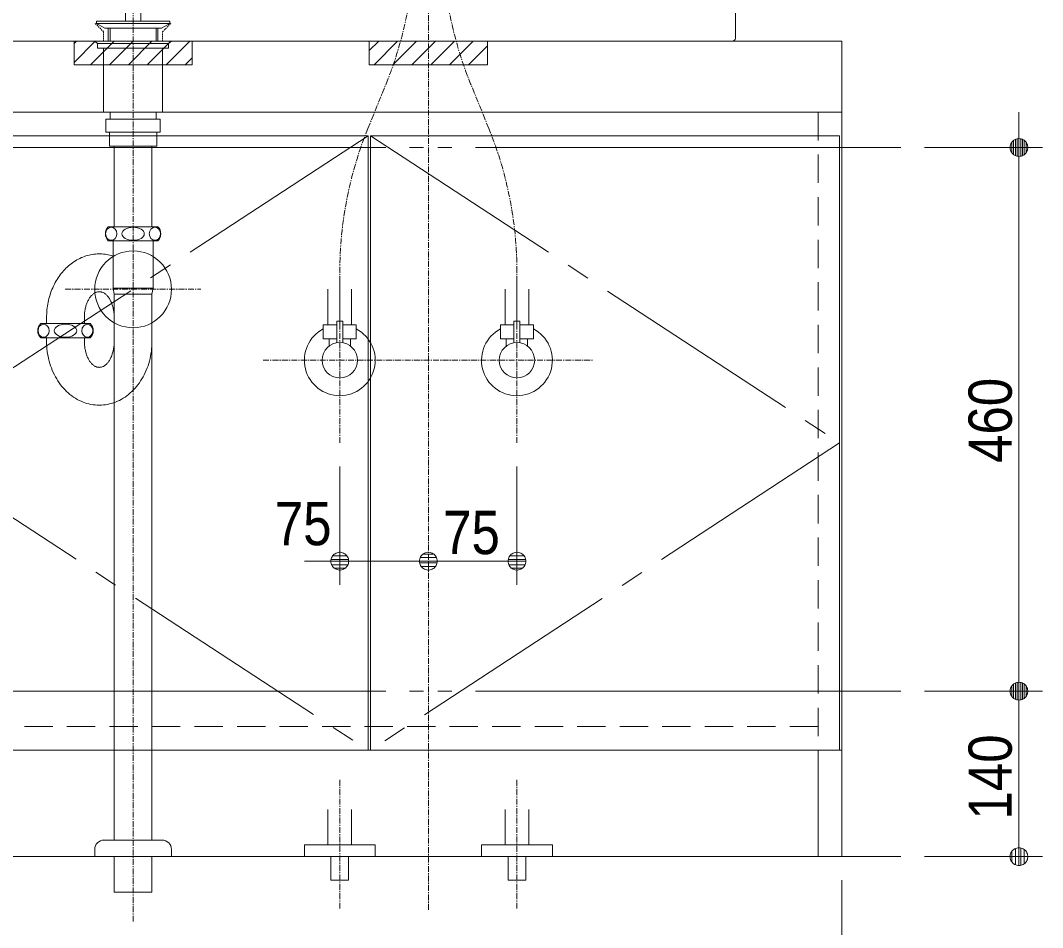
# Model space of a CAD drawing. Units: millimetres, scale not verified. Extents: x -6062 to 6062, y -3045 to 3045.
# Drawn here: x -4813 to -3948, y -2080 to -1312 of the extents above; entities that cross this region are included whole.
import ezdxf
from ezdxf.enums import TextEntityAlignment as Align

# ---------------------------------------------------------------- set-up
doc = ezdxf.new("R2010")
doc.units = ezdxf.units.MM
doc.header["$LTSCALE"] = 20
for name, pattern in [('CHAIN1', [8, 5, -1, 1, -1]), ('CHAIN2', [12, 9, -1, 1, -1]), ('DASHED1', [1.8, 1.2, -0.6]), ('LONG_DOUBLE_CHAIN', [21.8, 18, -1, 0.6, -0.6, 0.6, -1])]:
    doc.linetypes.add(name, pattern=pattern)
for name, color, linetype, lineweight in [('0-1_2寸法-1', 7, 'Continuous', 9), ('0-2_0', 7, 'Continuous', 9), ('0-3_2寸法-2', 7, 'Continuous', 9), ('0-4_5ボウル・キャビネット', 7, 'Continuous', 9), ('0-7_4給排水', 7, 'Continuous', 9)]:
    doc.layers.add(name, color=color, linetype=linetype, lineweight=lineweight)
doc.styles.add('ＭＳ Ｐゴシック', font='')
doc.styles.get('ＭＳ Ｐゴシック').set_extended_font_data('MS PGothic')

# ---------------------------------------------------------------- blocks, each defined once
blk = doc.blocks.new('_Dot')
at = {"layer": '0-2_0'}
for p, q in [((-10, 0), (-20, 0)), ((9.78, 2), (-9.78, 2)), ((7.99, 6), (-7.99, 6)), ((9.16, -3.98), (-9.16, -3.98)), ((6, -7.98), (-6, -7.98))]:
    blk.add_line(p, q, dxfattribs=at)
for points in [[(10, 0), (9.92, 1.25), (9.69, 2.49), (9.3, 3.68), (8.76, 4.82), (8.09, 5.88), (7.29, 6.85), (6.37, 7.71), (5.36, 8.44), (4.26, 9.05), (3.09, 9.51), (1.87, 9.82), (0.63, 9.98), (-0.63, 9.98), (-1.87, 9.82), (-3.09, 9.51), (-4.26, 9.05), (-5.36, 8.44), (-6.37, 7.71), (-7.29, 6.85), (-8.09, 5.88), (-8.76, 4.82), (-9.3, 3.68), (-9.69, 2.49), (-9.92, 1.25), (-10, 0), (0, 0)], [(-10, 0), (-9.92, -1.25), (-9.69, -2.49), (-9.3, -3.68), (-8.76, -4.82), (-8.09, -5.88), (-7.29, -6.85), (-6.37, -7.71), (-5.36, -8.44), (-4.26, -9.05), (-3.09, -9.51), (-1.87, -9.82), (-0.63, -9.98), (0.63, -9.98), (1.87, -9.82), (3.09, -9.51), (4.26, -9.05), (5.36, -8.44), (6.37, -7.71), (7.29, -6.85), (8.09, -5.88), (8.76, -4.82), (9.3, -3.68), (9.69, -2.49), (9.92, -1.25), (10, 0), (0, 0)]]:
    blk.add_lwpolyline(points, close=True, dxfattribs=at)
blk = doc.blocks.new('グループ-7')
at = {"layer": '0-7_4給排水', "linetype": 'CHAIN1'}
for p, q in [((-58600, -41500), (-58600, -23500)), ((-59750, -30800), (-57450, -30800))]:
    blk.add_line(p, q, dxfattribs=at)
at = {"layer": '0-7_4給排水'}
for p, q in [((-59020, -26380), (-59020, -26600)), ((-58990, -26380), (-58990, -26600)), ((-58210, -26380), (-58210, -26600)), ((-58180, -26380), (-58180, -26600)), ((-58180.2, -29740), (-59019.8, -29740)), ((-59019.2, -29980), (-58180.8, -29980)), ((-58260, -30780), (-58940, -30780)), ((-60064.7, -31380), (-60064.7, -31280)), ((-59424.7, -31380), (-59424.7, -31280)), ((-59324.9, -31380), (-60164.6, -31380)), ((-60163.9, -31620), (-59325.5, -31620)), ((-60064.7, -31680), (-60064.7, -31620)), ((-59424.7, -31680), (-59424.7, -31620)), ((-59250, -40306.7), (-59250, -40280))]:
    blk.add_line(p, q, dxfattribs=at)
for points in [[(-58730, -26040), (-58470, -26040), (-58470, -26260), (-58730, -26260)], [(-59220, -26260), (-57980, -26260), (-57980, -26300), (-59220, -26300)], [(-59080, -26380), (-59220, -26300), (-57980, -26300), (-58120, -26380)], [(-59200, -26640), (-59250, -26600), (-57950, -26600), (-58000, -26640)], [(-59200, -26640), (-58000, -26640), (-58000, -26720), (-59200, -26720)], [(-59100, -26720), (-58100, -26720), (-58100, -27800), (-59100, -27800)], [(-58990, -27800), (-58210, -27800), (-58210, -27920), (-58990, -27920)], [(-59060, -27920), (-58140, -27920), (-58140, -28140), (-59060, -28140)], [(-59000, -28140), (-58200, -28140), (-58200, -28380), (-59000, -28380)], [(-58920, -28380), (-58280, -28380), (-58280, -29740), (-58920, -29740)], [(-58920, -30880), (-58280, -30880), (-58260, -30780), (-58260, -29980), (-58940, -29980), (-58940, -30780)], [(-58920, -30880), (-58280, -30880), (-58280, -40120), (-58920, -40120)], [(-58920, -40400), (-58920, -41000), (-58280, -41000), (-58280, -40400)]]:
    blk.add_lwpolyline(points, close=True, dxfattribs=at)
for points in [[(-58940, -30236.6), (-58966.1, -30228.6), (-58992.5, -30221.6), (-59019.1, -30215.5), (-59045.9, -30210.5), (-59072.9, -30206.4), (-59100.2, -30203.4), (-59127.6, -30201.3), (-59155.3, -30200.2), (-59183.2, -30200.1), (-59210.9, -30200.9), (-59238.4, -30202.8), (-59265.7, -30205.7), (-59292.7, -30209.5), (-59319.6, -30214.3), (-59346.2, -30220.1), (-59372.6, -30226.9), (-59398.8, -30234.7), (-59424.8, -30243.5), (-59450.6, -30253.2), (-59476.1, -30263.9), (-59501.4, -30275.7), (-59526.5, -30288.4), (-59551.4, -30302.1), (-59576.1, -30316.8), (-59600.5, -30332.4), (-59624.8, -30349.1), (-59648.5, -30366.5), (-59671.6, -30384.7), (-59694.2, -30403.6), (-59716.1, -30423.2), (-59737.4, -30443.5), (-59758.2, -30464.6), (-59778.3, -30486.3), (-59797.9, -30508.8), (-59816.8, -30532), (-59835.2, -30556), (-59852.9, -30580.6), (-59870.1, -30606), (-59886.7, -30632.1)], [(-59886.7, -30632.1), (-59902.6, -30659), (-59918, -30686.5), (-59932.8, -30714.8), (-59947, -30743.8), (-59960.4, -30773.2), (-59973, -30802.9), (-59984.9, -30832.9), (-59995.9, -30863.1), (-60006.1, -30893.6), (-60015.4, -30924.3), (-60024, -30955.3), (-60031.7, -30986.6), (-60038.6, -31018.1), (-60044.8, -31050), (-60050.1, -31082), (-60054.5, -31114.4), (-60058.2, -31147), (-60061.1, -31179.8), (-60063.1, -31213), (-60064.3, -31246.3), (-60064.7, -31280)], [(-59162.3, -30840.3), (-59172.4, -30840), (-59182.5, -30840.3), (-59192.4, -30841.3), (-59202.3, -30843), (-59212.1, -30845.3), (-59221.8, -30848.3), (-59231.4, -30851.9), (-59240.9, -30856.2), (-59250.2, -30861.2), (-59259.5, -30866.9), (-59268.7, -30873.2), (-59277.8, -30880.1), (-59286.7, -30887.7), (-59295.6, -30896), (-59304.3, -30905), (-59312.8, -30914.4), (-59321, -30924.3), (-59328.9, -30934.6), (-59336.5, -30945.5), (-59343.9, -30956.8), (-59350.9, -30968.7), (-59357.7, -30981), (-59364.2, -30993.8), (-59370.4, -31007.1), (-59376.4, -31020.9), (-59382.1, -31035.1), (-59387.5, -31049.9), (-59392.6, -31065.1), (-59397.3, -31080.6), (-59401.7, -31096.2), (-59405.7, -31112), (-59409.3, -31128), (-59412.6, -31144.2), (-59415.4, -31160.6), (-59417.9, -31177.1), (-59420, -31193.8), (-59421.7, -31210.7), (-59423, -31227.7), (-59424, -31245)], [(-58920, -31280), (-58920.2, -31262.4), (-58920.8, -31245), (-58921.7, -31227.7), (-58923, -31210.7), (-58924.8, -31193.8), (-58926.8, -31177.1), (-58929.3, -31160.6), (-58932.2, -31144.2), (-58935.4, -31128), (-58939, -31112), (-58943, -31096.2), (-58947.4, -31080.6), (-58952.1, -31065.1), (-58957.3, -31049.9), (-58962.6, -31035.1), (-58968.3, -31020.9), (-58974.3, -31007.1), (-58980.5, -30993.8), (-58987, -30981), (-58993.8, -30968.7), (-59000.9, -30956.8), (-59008.2, -30945.5), (-59015.8, -30934.6), (-59023.7, -30924.3), (-59031.9, -30914.4), (-59040.4, -30905), (-59049.1, -30896), (-59058, -30887.7), (-59067, -30880.1), (-59076, -30873.2), (-59085.2, -30866.9), (-59094.5, -30861.2), (-59103.9, -30856.2), (-59113.3, -30851.9), (-59122.9, -30848.3), (-59132.6, -30845.3), (-59142.4, -30843), (-59152.3, -30841.3), (-59162.3, -30840.3)], [(-59424, -31245), (-59424.5, -31262.4), (-59424.7, -31280)], [(-60064.7, -31680), (-60064.1, -31723.2), (-60062, -31765.9), (-60058.7, -31808.3), (-60054, -31850.1), (-60047.9, -31891.6), (-60040.5, -31932.6), (-60031.8, -31973.2), (-60021.7, -32013.3), (-60010.3, -32053), (-59997.5, -32092.3), (-59983.4, -32131.1), (-59967.9, -32169.5), (-59951.1, -32207.4), (-59933, -32244.8), (-59913.9, -32281), (-59893.9, -32316), (-59872.8, -32349.8), (-59850.8, -32382.5), (-59827.7, -32413.9), (-59803.7, -32444.1), (-59778.7, -32473.2), (-59752.8, -32501), (-59725.8, -32527.7), (-59697.9, -32553.2), (-59668.9, -32577.5), (-59639, -32600.6), (-59608.2, -32622.5), (-59576.8, -32642.8), (-59545.1, -32661.5), (-59513, -32678.6), (-59480.6, -32694.1), (-59447.8, -32707.9), (-59414.6, -32720.1), (-59381.1, -32730.7), (-59347.2, -32739.7), (-59312.9, -32747), (-59278.3, -32752.7), (-59243.4, -32756.7), (-59208, -32759.2)], [(-59423.8, -31680), (-59423.6, -31697.6), (-59423, -31715), (-59422, -31732.3), (-59420.7, -31749.3), (-59419, -31766.2), (-59416.9, -31782.9), (-59414.4, -31799.4), (-59411.6, -31815.8), (-59408.4, -31832), (-59404.8, -31848), (-59400.8, -31863.8), (-59396.4, -31879.4), (-59391.7, -31894.9), (-59386.6, -31910.1), (-59381.2, -31924.9), (-59375.5, -31939.1), (-59369.6, -31952.9), (-59363.4, -31966.2), (-59356.9, -31979), (-59350.1, -31991.3), (-59343, -32003.2), (-59335.7, -32014.5), (-59328.1, -32025.4), (-59320.2, -32035.7), (-59312, -32045.6), (-59303.6, -32055), (-59294.9, -32064), (-59286, -32072.3), (-59277.1, -32079.9), (-59268, -32086.8), (-59258.9, -32093.1), (-59249.6, -32098.8), (-59240.2, -32103.8), (-59230.8, -32108.1), (-59221.2, -32111.7), (-59211.6, -32114.7), (-59201.8, -32117), (-59191.9, -32118.7), (-59181.9, -32119.7)], [(-59208, -32759.2), (-59172.4, -32760), (-59136.7, -32759.2), (-59101.4, -32756.7), (-59066.4, -32752.7), (-59031.8, -32747), (-58997.5, -32739.7), (-58963.7, -32730.7), (-58930.1, -32720.1), (-58897, -32707.9), (-58864.2, -32694.1), (-58831.7, -32678.6), (-58799.6, -32661.5), (-58767.9, -32642.8), (-58736.6, -32622.5), (-58705.7, -32600.6), (-58675.8, -32577.5), (-58646.9, -32553.2), (-58618.9, -32527.7), (-58592, -32501), (-58566, -32473.2), (-58541, -32444.1), (-58517, -32413.9), (-58494, -32382.5), (-58471.9, -32349.8), (-58450.9, -32316), (-58430.8, -32281), (-58411.7, -32244.8), (-58393.7, -32207.4), (-58376.8, -32169.5), (-58361.4, -32131.1), (-58347.2, -32092.3), (-58334.5, -32053), (-58323, -32013.3), (-58313, -31973.2), (-58304.2, -31932.6), (-58296.8, -31891.6), (-58290.8, -31850.1), (-58286.1, -31808.3), (-58282.7, -31765.9)], [(-59181.9, -32119.7), (-59171.9, -32120), (-59161.8, -32119.7), (-59151.8, -32118.7), (-59142, -32117), (-59132.2, -32114.7), (-59122.5, -32111.7), (-59113, -32108.1), (-59103.5, -32103.8), (-59094.1, -32098.8), (-59084.9, -32093.1), (-59075.7, -32086.8), (-59066.7, -32079.9), (-59057.7, -32072.3), (-59048.9, -32064), (-59040.2, -32055), (-59031.7, -32045.6), (-59023.5, -32035.7), (-59015.7, -32025.4), (-59008.1, -32014.5), (-59000.7, -32003.2), (-58993.7, -31991.3), (-58986.9, -31979), (-58980.4, -31966.2), (-58974.2, -31952.9), (-58968.2, -31939.1), (-58962.6, -31924.9), (-58957.2, -31910.1), (-58952.1, -31894.9), (-58947.3, -31879.4), (-58943, -31863.8), (-58939, -31848), (-58935.4, -31832), (-58932.1, -31815.8), (-58929.3, -31799.4), (-58926.8, -31782.9), (-58924.7, -31766.2), (-58923, -31749.3), (-58921.7, -31732.3), (-58920.8, -31715)], [(-58920.8, -31715), (-58920.2, -31697.6), (-58920, -31680)], [(-58282.7, -31765.9), (-58280.7, -31723.2), (-58280, -31680), (-58280, -31680)], [(-59090, -40120), (-59087.5, -40120), (-58112.5, -40120), (-58110, -40120)], [(-57950, -40280), (-57950, -40306.7), (-57950, -40400), (-59250, -40400), (-59250, -40306.7)]]:
    blk.add_lwpolyline(points, dxfattribs=at)
blk.add_circle((-58600, -30800), 650, dxfattribs=at)
for centre, radius, start, end in [((-58901.5, -29859.7), 168.3, 134.66665, 180.15554), ((-58298.5, -29859.7), 168.3, 359.84446, 45.33335), ((-58901.5, -29859.7), 168.3, 180.1498, 225.63883), ((-58298.5, -29859.7), 168.3, 314.36117, 359.8502), ((-60046.3, -31499.7), 168.3, 134.66665, 180.15554), ((-59443.2, -31499.7), 168.3, 359.84446, 45.33335), ((-60046.3, -31499.7), 168.3, 180.1498, 225.63883), ((-59443.2, -31499.7), 168.3, 314.36117, 359.8502), ((-59090, -40280), 160, 90, 180), ((-58110, -40280), 160, 0, 90)]:
    blk.add_arc(centre, radius, start, end, dxfattribs=at)
for centre, major_axis, ratio in [((-58970, -29860), (0, 110), 0.863636), ((-58600, -29860), (190, 0), 0.578947), ((-58230, -29860), (0, 110), 0.863636), ((-60114.7, -31500), (0, 110), 0.863636), ((-59744.7, -31500), (190, 0), 0.578947), ((-59374.7, -31500), (0, 110), 0.863636)]:
    blk.add_ellipse(centre, major_axis=major_axis, ratio=ratio, dxfattribs=at)
blk = doc.blocks.new('グループ-10')
at = {"layer": '0-4_5ボウル・キャビネット'}
for p, q in [((-48400, -24050), (-48400, -26550)), ((-48450, -26600), (-68750, -26600))]:
    blk.add_line(p, q, dxfattribs=at)
at = {"layer": '0-4_5ボウル・キャビネット', "linetype": 'DASHED1'}
blk.add_lwpolyline([(-59240, -26300), (-59100, -26440), (-59100, -26600), (-58100, -26600), (-58100, -26440), (-57960, -26300)], dxfattribs=at)
at = {"layer": '0-4_5ボウル・キャビネット'}
blk.add_arc((-48450, -26550), 50, 270, 0, dxfattribs=at)
blk = doc.blocks.new('止水栓_正面_W75')
at = {"layer": '0-7_4給排水', "linetype": 'CHAIN1'}
for p, q in [((-1500, -1400), (-1500, 1400)), ((1500, -1400), (1500, 1400)), ((-2800, 0), (2800, 0))]:
    blk.add_line(p, q, dxfattribs=at)
at = {"layer": '0-7_4給排水'}
for p, q in [((-1700, 600), (-1700, 1200)), ((-1300, 600), (-1300, 1200)), ((1300, 600), (1300, 1200)), ((1700, 600), (1700, 1200))]:
    blk.add_line(p, q, dxfattribs=at)
for points in [[(-1550, 360), (-1780, 360), (-1780, 600), (-1550, 600)], [(-1220, 360), (-1450, 360), (-1450, 600), (-1220, 600)], [(1450, 360), (1220, 360), (1220, 600), (1450, 600)], [(1780, 360), (1550, 360), (1550, 600), (1780, 600)]]:
    blk.add_lwpolyline(points, close=True, dxfattribs=at)
for points in [[(-1550, 295.8), (-1550, 660), (-1450, 660), (-1450, 295.8)], [(1450, 295.8), (1450, 660), (1550, 660), (1550, 295.8)], [(-1550, 360), (-1680, 360), (-1680, 240)], [(-1320, 240), (-1320, 360), (-1450, 360)], [(1450, 360), (1320, 360), (1320, 240)], [(1680, 240), (1680, 360), (1550, 360)]]:
    blk.add_lwpolyline(points, dxfattribs=at)
for centre in [(-1500, 0), (1500, 0)]:
    blk.add_circle(centre, 300, dxfattribs=at)
for centre in [(-1500, 0), (1500, 0)]:
    blk.add_arc(centre, 600, 117.81814, 62.18186, dxfattribs=at)
blk = doc.blocks.new('グループ-15')
at = {"layer": '0-7_4給排水', "linetype": 'CHAIN1'}
for p, q in [((-53600, -41300), (-53600, -20720)), ((-54624.1, -28078.2), (-54315.9, -27321.8)), ((-52575.9, -28078.2), (-52884.1, -27321.8))]:
    blk.add_line(p, q, dxfattribs=at)
for points in [[(-55100, -31400), (-55100, -30679), (-55100, -30507)], [(-52100, -31400), (-52100, -30679), (-52100, -30507)]]:
    blk.add_lwpolyline(points, dxfattribs=at)
for centre, start, end in [((-60276.1, -24893), 337.82852, 0), ((-46923.9, -24893), 180, 202.17148), ((-48663.9, -30507), 157.82852, 180), ((-58536.1, -30507), 0, 22.17148)]:
    blk.add_arc(centre, 6436.1, start, end, dxfattribs=at)
at = {"layer": '0-7_4給排水'}
blk.add_blockref('止水栓_正面_W75', (-53600, -32000), dxfattribs=at)
blk = doc.blocks.new('グループ-18')
at = {"layer": '0-7_4給排水', "linetype": 'CHAIN1'}
for p, q in [((-55100, -39100), (-55100, -41300)), ((-52100, -39100), (-52100, -41300))]:
    blk.add_line(p, q, dxfattribs=at)
at = {"layer": '0-7_4給排水'}
for points in [[(-55300, -39600), (-55300, -40200), (-54900, -40200), (-54900, -39600)], [(-52300, -39600), (-52300, -40200), (-51900, -40200), (-51900, -39600)]]:
    blk.add_lwpolyline(points, dxfattribs=at)
for points in [[(-55700, -40200), (-54500, -40200), (-54500, -40400), (-55700, -40400)], [(-52700, -40200), (-51500, -40200), (-51500, -40400), (-52700, -40400)], [(-55250, -40400), (-54950, -40400), (-54950, -40800), (-55250, -40800)], [(-52250, -40400), (-51950, -40400), (-51950, -40800), (-52250, -40800)]]:
    blk.add_lwpolyline(points, close=True, dxfattribs=at)

msp = doc.modelspace()

# ---------------------------------------------------------------- linework, layer by layer
at = {"layer": '0-1_2寸法-1'}
for p, q in [((-4047.5, -1420), (-3947.5, -1420)), ((-3967.5, -1864.99), (-3967.5, -1435.01)), ((-4392.5, -1690), (-4392.5, -1790)), ((-4467.5, -1750), (-4467.3, -1750)), ((-4452.49, -1770), (-4407.51, -1770)), ((-4047.5, -1880), (-3947.5, -1880)), ((-4047.5, -1880), (-3947.5, -1880)), ((-3967.5, -1895.01), (-3967.5, -2004.99)), ((-4047.5, -2020), (-3947.5, -2020)), ((-4117.5, -2040), (-4117.5, -2290))]:
    msp.add_line(p, q, dxfattribs=at)
at = {"layer": '0-3_2寸法-2'}
for p, q in [((-3967.5, -1404.99), (-3967.5, -1389.99)), ((-4047.5, -1420), (-3947.5, -1420)), ((-3967.5, -1880), (-3967.5, -1420)), ((-4542.5, -1690), (-4542.5, -1790)), ((-4467.5, -1750), (-4467.3, -1750)), ((-4557.51, -1770), (-4572.51, -1770)), ((-4467.5, -1770), (-4542.5, -1770)), ((-4452.49, -1770), (-4437.49, -1770)), ((-4047.5, -1880), (-3947.5, -1880)), ((-3967.5, -1895.01), (-3967.5, -1910.01))]:
    msp.add_line(p, q, dxfattribs=at)
at = {"layer": '0-4_5ボウル・キャビネット'}
for p, q in [((-4767.5, -1332), (-4765.5, -1330)), ((-4767.5, -1348), (-4749.5, -1330)), ((-4753.5, -1350), (-4733.5, -1330)), ((-4737.5, -1350), (-4717.5, -1330)), ((-4721.5, -1350), (-4701.5, -1330)), ((-4705.5, -1350), (-4685.5, -1330)), ((-4689.5, -1350), (-4669.5, -1330)), ((-4517.5, -1338), (-4509.5, -1330)), ((-4513.5, -1350), (-4493.5, -1330)), ((-4497.5, -1350), (-4477.5, -1330)), ((-4481.5, -1350), (-4461.5, -1330)), ((-4465.5, -1350), (-4445.5, -1330)), ((-4449.5, -1350), (-4429.5, -1330)), ((-4433.5, -1350), (-4417.5, -1334)), ((-4673.5, -1350), (-4667.5, -1344)), ((-4137.5, -1410), (-4137.5, -1390)), ((-5367.5, -2020), (-4067.5, -2020))]:
    msp.add_line(p, q, dxfattribs=at)
at = {"layer": '0-4_5ボウル・キャビネット', "linetype": 'LONG_DOUBLE_CHAIN'}
for p, q in [((-4067.5, -1420), (-5367.5, -1420)), ((-4067.5, -1880), (-5367.5, -1880))]:
    msp.add_line(p, q, dxfattribs=at)
at = {"layer": '0-4_5ボウル・キャビネット', "linetype": 'DASHED1'}
msp.add_line((-4137.5, -1910), (-5297.5, -1910), dxfattribs=at)
at = {"layer": '0-4_5ボウル・キャビネット'}
for points in [[(-5317.5, -1330), (-4117.5, -1330), (-4117.5, -1930), (-5317.5, -1930)], [(-5317.5, -1330), (-4117.5, -1330), (-4117.5, -1390), (-5317.5, -1390)], [(-4767.5, -1350), (-4767.5, -1330), (-4667.5, -1330), (-4667.5, -1350)], [(-4517.5, -1350), (-4517.5, -1330), (-4417.5, -1330), (-4417.5, -1350)], [(-4916.5, -1410), (-4518.5, -1410), (-4518.5, -1930), (-4916.5, -1930)], [(-4516.5, -1410), (-4119.5, -1410), (-4119.5, -1930), (-4516.5, -1930)], [(-4137.5, -1930), (-4117.5, -1930), (-4117.5, -2020), (-4137.5, -2020)]]:
    msp.add_lwpolyline(points, close=True, dxfattribs=at)
at = {"layer": '0-4_5ボウル・キャビネット', "linetype": 'DASHED1'}
for points in [[(-4767.5, -1350), (-4767.5, -1330), (-4667.5, -1330), (-4667.5, -1350)], [(-4517.5, -1350), (-4517.5, -1330), (-4417.5, -1330), (-4417.5, -1350)]]:
    msp.add_lwpolyline(points, close=True, dxfattribs=at)
msp.add_lwpolyline([(-5297.5, -1930), (-5297.5, -1390), (-4137.5, -1390), (-4137.5, -1930)], dxfattribs=at)
at = {"layer": '0-4_5ボウル・キャビネット', "linetype": 'CHAIN2'}
for points in [[(-4518.5, -1410), (-4916.5, -1670), (-4518.5, -1930)], [(-4516.5, -1410), (-4119.5, -1670), (-4516.5, -1930)]]:
    msp.add_lwpolyline(points, dxfattribs=at)

# ---------------------------------------------------------------- block references
at = {"layer": '0-1_2寸法-1', "xscale": 0.7503418, "yscale": 0.7503418}
for p, rotation in [((-3967.5, -1420), 90), ((-4467.5, -1770), 180), ((-3967.5, -1880), 270), ((-3967.5, -1880), 90), ((-3967.5, -2020), 270)]:
    msp.add_blockref('_Dot', p, dxfattribs=dict(at, rotation=rotation))
msp.add_blockref('_Dot', (-4392.5, -1770), dxfattribs=at)
at = {"layer": '0-3_2寸法-2', "xscale": 0.7503418, "yscale": 0.7503418}
for p, rotation in [((-3967.5, -1420), 270), ((-4467.5, -1770), 180), ((-3967.5, -1880), 90)]:
    msp.add_blockref('_Dot', p, dxfattribs=dict(at, rotation=rotation))
msp.add_blockref('_Dot', (-4542.5, -1770), dxfattribs=at)
at = {"layer": '0-4_5ボウル・キャビネット', "xscale": 0.05, "yscale": 0.05}
msp.add_blockref('グループ-10', (-1787.5, 0), dxfattribs=at)
at = {"layer": '0-7_4給排水', "xscale": 0.05, "yscale": 0.05}
for name in ['グループ-15', 'グループ-7', 'グループ-18']:
    msp.add_blockref(name, (-1787.5, 0), dxfattribs=at)

# ---------------------------------------------------------------- texts
at = {"layer": '0-1_2寸法-1', "style": 'ＭＳ Ｐゴシック', "width": 0.9}
for s, p in [('460', (-3962.54, -1686.89)), ('140', (-3962.54, -1988.61))]:
    msp.add_text(s, height=36.66, rotation=90, dxfattribs=at).set_placement(p, align=Align.BOTTOM_LEFT)
msp.add_text('75', height=36.66, dxfattribs=at).set_placement((-4454.98, -1775.06), align=Align.BOTTOM_LEFT)
at = {"layer": '0-3_2寸法-2', "style": 'ＭＳ Ｐゴシック', "width": 0.9}
msp.add_text('75', height=36.66, dxfattribs=at).set_placement((-4597.48, -1767.52), align=Align.BOTTOM_LEFT)

doc.saveas('drawing.dxf')
